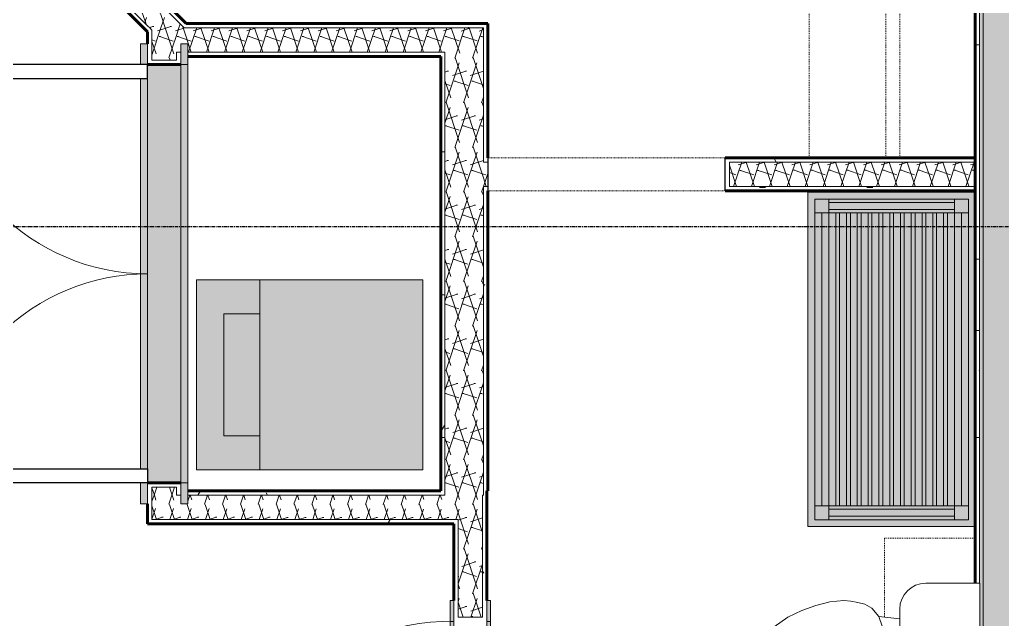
# Model space of a CAD drawing. Header units: inches. Extents: x -4110 to -1807, y 11006 to 12281.
# Drawn here: x -3480.1 to -3339.3, y 11790.9 to 11876.9 of the extents above; entities that cross this region are included whole.
import ezdxf

# ---------------------------------------------------------------- set-up
doc = ezdxf.new("R2010")
doc.units = ezdxf.units.IN
doc.header["$MEASUREMENT"] = 0
for name, pattern in [('Dash', [0.25, 0.125, -0.125]), ('Grid Line 1_2_', [0.875, 0.5, -0.125, 0.125, -0.125]), ('Overhead', [0.15625, 0.09375, -0.0625])]:
    doc.linetypes.add(name, pattern=pattern)
for name, color, linetype, lineweight in [('0-1', 7, 'Continuous', 5), ('0-2', 90, 'Continuous', 18), ('A-DETL-MEDM-1', 250, 'Continuous', 30), ('A-DETL-MEDM-2', 33, 'Overhead', 9), ('A-DOOR', 31, 'Continuous', 18), ('A-DOOR-1', 7, 'Continuous', 9), ('A-DOOR-2', 250, 'Continuous', 30), ('A-DOOR-5', 31, 'Overhead', 9), ('A-DOOR-FRAM-1', 31, 'Continuous', 18), ('A-DOOR-FRAM-2', 7, 'Continuous', 9), ('A-WALL', 113, 'Continuous', 18), ('A-WALL-1', 8, 'Continuous', 5), ('A-WALL-3', 50, 'Continuous', 60), ('A-WALL-4', 90, 'Continuous', 18), ('A-WALL-PATT-1', 7, 'Continuous', 9), ('A-WALL-PATT-2', 253, 'Continuous', 9), ('A-WALL-PATT-5', 111, 'Continuous', 9), ('I-WALL-4', 2, 'Continuous', 5), ('I-WALL-5', 2, 'Continuous', 60), ('P-SANR-FIXT-1', 55, 'Continuous', 9), ('P-SANR-FIXT-2', 7, 'Continuous', 9), ('Q-CASE-1', 130, 'Continuous', 9), ('Q-CASE-2', 127, 'Continuous', 9), ('Q-CASE-3', 7, 'Continuous', 9), ('Q-CASE-4', 7, 'Dash', 9), ('Q-CASE-HDLN-1', 7, 'Dash', 9), ('S-GRID-1', 1, 'Grid Line 1_2_', 30)]:
    doc.layers.add(name, color=color, linetype=linetype, lineweight=lineweight)
pattern_1 = [(0, (0, 0), (20.48, 5.12), [0.845, -14.515, 0.845, -14.515, -81.92]), (0, (0, 0), (20.48, 5.12), [-30.72, 0.845, -29.875, 0.845, -14.515, -35.84]), (0, (0, 0), (20.48, 5.12), [-76.8, 0.845, -9.395, 0.845, -24.755]), (120, (7.68, 2.56), (-14.67405, 15.1762003), [0.845, -14.515, 0.845, -14.515, -81.92]), (120, (7.68, 2.56), (-14.67405, 15.1762003), [-30.72, 0.845, -29.875, 0.845, -14.515, -35.84]), (120, (7.68, 2.56), (-14.67405, 15.1762003), [-76.8, 0.845, -9.395, 0.845, -24.755]), (240, (10.24, 12.8), (-5.80595, -20.2962003), [0.845, -14.515, 0.845, -14.515, -81.92]), (240, (10.24, 12.8), (-5.80595, -20.2962003), [-30.72, 0.845, -29.875, 0.845, -14.515, -35.84]), (240, (10.24, 12.8), (-5.80595, -20.2962003), [-76.8, 0.845, -9.395, 0.845, -24.755])]
pattern_2 = [(161.57, (0.32, 0.32), (-2.560496185, -0.000537386), [0, -18.214, 2.022, 0]), (18.43, (-0.32, 0.32), (-2.560496185, 0.000537386), [0, -18.214, 2.022, 0]), (108.43, (0.32, 0.32), (1.27922091, -6.400876726), [6.07, -14.166]), (71.57, (-0.32, 0.32), (1.27922091, 6.400876726), [6.07, -14.166])]

# ---------------------------------------------------------------- blocks, each defined once
blk = doc.blocks.new('SWING - DOUBLE - FLUSH - SWING - DOUBLE - 5-0 x 6-8 - DUMMY-3703244-ENLARGED RCP - 2ND FLOOR PLAN - EAST')
at = {"layer": 'A-DOOR'}
for points in [[(-33, 2.375), (-30, 2.375), (-30, 3.375), (-33, 3.375)], [(-28, 2.375), (28, 2.375), (28, 3.375), (-28, 3.375)], [(30, 2.375), (33, 2.375), (33, 3.375), (30, 3.375)], [(-33, -2.375), (-33, -3.375), (-30, -3.375), (-30, -2.375), (-31.83, -2.375)], [(-30, -3.375), (30, -3.375), (30, -2.375), (-30, -2.375)], [(30, -2.886), (30, -3.375), (33, -3.375), (33, -2.375), (30, -2.375), (30, -2.85)]]:
    blk.add_hatch(color=256, dxfattribs=at).paths.add_polyline_path(points, flags=0)
at = {"layer": 'A-DOOR-1'}
for p, q in [((-30, 3.375), (-33, 3.375)), ((-33, 2.375), (-33, 3.375)), ((-30, 2.375), (-30, 3.375)), ((28, 3.375), (-28, 3.375)), ((33, 3.375), (30, 3.375)), ((30, 2.375), (30, 3.375)), ((33, 2.375), (33, 3.375)), ((-30, 2.375), (-33, 2.375)), ((-28, 2.375), (28, 2.375)), ((33, 2.375), (30, 2.375)), ((-33, -2.375), (-33, -3.375)), ((-33, -2.375), (-30, -2.375)), ((-30, -2.375), (-30, -3.375)), ((30, -2.375), (-30, -2.375)), ((30, -2.375), (30, -3.375)), ((30, -2.375), (33, -2.375)), ((33, -2.375), (33, -3.375)), ((-33, -3.375), (-30, -3.375)), ((-30, -3.375), (30, -3.375)), ((30, -3.375), (33, -3.375))]:
    blk.add_line(p, q, dxfattribs=at)
for centre, start, end in [((-30, 2.375), 360, 90), ((30, 2.375), 90, 180)]:
    blk.add_arc(centre, 30, start, end, dxfattribs=at)
at = {"layer": 'A-DOOR-2'}
for p, q in [((-30, 2.375), (-30, 32.375)), ((-30, 32.375), (-28, 32.375)), ((-28, 32.375), (-28, 2.375)), ((30, 32.375), (28, 32.375)), ((28, 32.375), (28, 2.375)), ((30, 2.375), (30, 32.375)), ((-28, 2.375), (-30, 2.375)), ((28, 2.375), (30, 2.375))]:
    blk.add_line(p, q, dxfattribs=at)
blk = doc.blocks.new('Door-Opening - CLEAR OPENING - 34_ x 80_-3922092-ENLARGED RCP - 2ND FLOOR PLAN - EAST')
at = {"layer": 'A-DETL-MEDM-1'}
for p, q in [((-17.32, 2.38), (-17.32, -2.37)), ((16.68, -2.37), (16.68, 2.38))]:
    blk.add_line(p, q, dxfattribs=at)
at = {"layer": 'A-DETL-MEDM-2'}
blk.add_line((-17.32, -2.37), (16.68, -2.37), dxfattribs=at)
at = {"layer": 'A-DOOR-5'}
blk.add_line((16.68, 2.38), (-17.32, 2.38), dxfattribs=at)
blk = doc.blocks.new('Toilet-Domestic-3D - Toilet-Domestic-3D-1352612-ENLARGED RCP - 2ND FLOOR PLAN - EAST')
at = {"layer": 'P-SANR-FIXT-2'}
for p, q in [((-9.98, 19.48), (9.98, 19.48)), ((-9.98, 11.75), (-9.98, 19.48)), ((9.98, 19.48), (9.98, 11.75)), ((6.25, 8.02), (-6.25, 8.02)), ((-4.86, 8.02), (-5.21, 5)), ((4.86, 8.02), (5.21, 5)), ((-1, 6), (-3.84, 5.5)), ((1, 6), (-1, 6)), ((3.84, 5.5), (1, 6)), ((-5.21, 5), (-6.4, 4)), ((-3.84, 5.5), (-5.21, 5)), ((5.21, 5), (3.84, 5.5)), ((6.4, 4), (5.21, 5)), ((-6.97, 3), (-7.24, 2)), ((-6.4, 4), (-6.97, 3)), ((6.97, 3), (6.4, 4)), ((7.24, 2), (6.97, 3)), ((-7.24, 2), (-7.41, 1)), ((7.41, 1), (7.24, 2)), ((-7.41, 1), (-7.5, 0)), ((-7.5, 0), (-7.33, -1.99)), ((7.33, -1.99), (7.5, 0)), ((7.5, 0), (7.41, 1)), ((-7.33, -1.99), (-6.79, -4)), ((6.79, -4), (7.33, -1.99)), ((-6.79, -4), (-6.06, -6)), ((6.06, -6), (6.79, -4)), ((-6.06, -6), (-5.13, -8)), ((5.13, -8), (6.06, -6)), ((-5.13, -8), (-3.74, -10)), ((3.74, -10), (5.13, -8)), ((-3.74, -10), (-2.74, -11)), ((-2.74, -11), (-1.87, -11.5)), ((1.87, -11.5), (2.74, -11)), ((2.74, -11), (3.74, -10)), ((-1.87, -11.5), (-0.5, -12)), ((-0.5, -12), (0.5, -12)), ((0.5, -12), (1.87, -11.5))]:
    blk.add_line(p, q, dxfattribs=at)
for centre, start, end in [((-6.25, 11.75), 180, 270), ((6.25, 11.75), 270, 360)]:
    blk.add_arc(centre, 3.73, start, end, dxfattribs=at)
blk = doc.blocks.new('Bath Vanity - Bath Vanity 48_-3150017-ENLARGED RCP - 2ND FLOOR PLAN - EAST')
at = {"layer": 'Q-CASE-1'}
h = blk.add_hatch(color=256, dxfattribs=at)
h.paths.add_polyline_path([(-23.26, 24), (-23.26, 0), (24.74, 0), (24.74, 24), (-22.26, 24)], flags=0)
h.paths.add_polyline_path([(-22.26, 22), (-22.26, 23), (23.74, 23), (23.74, 1), (-22.26, 1), (-22.26, 21)], flags=0)
h.paths.add_polyline_path([(-20.26, 22), (-20.26, 21), (21.74, 21), (21.74, 22), (-19.06, 22)], flags=0)
h.paths.add_polyline_path([(-20.26, 10.73), (-20.26, 10.18), (21.74, 10.18), (21.74, 10.73), (-19.06, 10.73)], flags=0)
h.paths.add_polyline_path([(-20.26, 3), (-20.26, 2), (21.74, 2), (21.74, 3), (-8.72, 3)], flags=0)
h.paths.add_polyline_path([(-20.26, 12.27), (-20.26, 11.73), (21.74, 11.73), (21.74, 12.27), (-19.06, 12.27)], flags=0)
h.paths.add_polyline_path([(-20.26, 19.45), (21.74, 19.45), (21.74, 20), (-20.26, 20)], flags=0)
h.paths.add_polyline_path([(-20.26, 17.91), (21.74, 17.91), (21.74, 18.45), (-20.26, 18.45)], flags=0)
h.paths.add_polyline_path([(-20.26, 16.36), (21.74, 16.36), (21.74, 16.91), (-20.26, 16.91)], flags=0)
h.paths.add_polyline_path([(-20.26, 4.55), (-20.26, 4), (21.74, 4), (21.74, 4.55), (-7.83, 4.55)], flags=0)
h.paths.add_polyline_path([(-20.26, 6.09), (-20.26, 5.55), (21.74, 5.55), (21.74, 6.09), (-6.93, 6.09)], flags=0)
h.paths.add_polyline_path([(-20.26, 14.82), (21.74, 14.82), (21.74, 15.36), (-20.26, 15.36)], flags=0)
h.paths.add_polyline_path([(-20.26, 7.64), (-20.26, 7.09), (21.74, 7.09), (21.74, 7.64), (-6.03, 7.64)], flags=0)
h.paths.add_polyline_path([(-20.26, 9.18), (-20.26, 8.64), (21.74, 8.64), (21.74, 9.18), (-5.13, 9.18)], flags=0)
h.paths.add_polyline_path([(-20.26, 13.27), (21.74, 13.27), (21.74, 13.82), (-20.26, 13.82)], flags=0)
at = {"layer": 'Q-CASE-2'}
h = blk.add_hatch(color=256, dxfattribs=at)
h.paths.add_polyline_path([(-22.26, 22), (-22.26, 21), (-20.26, 21), (-20.26, 23), (-22.26, 23)], flags=0)
h.paths.add_polyline_path([(-22.26, 3), (-22.26, 1), (-20.26, 1), (-20.26, 3), (-21.76, 3)], flags=0)
h.paths.add_polyline_path([(21.74, 23), (21.74, 21), (23.74, 21), (23.74, 23)], flags=0)
h.paths.add_polyline_path([(21.74, 3), (21.74, 1), (23.74, 1), (23.74, 3), (22.24, 3)], flags=0)
for points in [[(-20.26, 22), (21.74, 22), (21.74, 23), (-20.26, 23)], [(-22.26, 21), (-22.26, 3), (-21.76, 3), (-21.76, 21)], [(-21.76, 11.73), (-21.76, 3), (-20.76, 3), (-20.76, 21), (-21.76, 21), (-21.76, 12.27)], [(-20.76, 11.73), (-20.76, 3), (-20.26, 3), (-20.26, 21), (-20.76, 21), (-20.76, 12.27)], [(-20.26, 21), (-20.26, 20), (21.74, 20), (21.74, 21), (-19.06, 21)], [(21.74, 11.73), (21.74, 3), (22.24, 3), (22.24, 21), (21.74, 21), (21.74, 12.27)], [(22.24, 11.73), (22.24, 3), (23.24, 3), (23.24, 21), (22.24, 21), (22.24, 12.27)], [(23.24, 4), (23.24, 3), (23.74, 3), (23.74, 21), (23.24, 21), (23.24, 4.55)], [(-20.26, 19.45), (-20.26, 18.45), (21.74, 18.45), (21.74, 19.45), (-19.06, 19.45)], [(-20.26, 17.91), (-20.26, 16.91), (21.74, 16.91), (21.74, 17.91), (-19.06, 17.91)], [(-20.26, 16.36), (-20.26, 15.36), (21.74, 15.36), (21.74, 16.36), (-19.06, 16.36)], [(-20.26, 14.82), (-20.26, 13.82), (21.74, 13.82), (21.74, 14.82), (-19.06, 14.82)], [(-20.26, 13.27), (-20.26, 12.27), (21.74, 12.27), (21.74, 13.27), (-19.06, 13.27)], [(-20.26, 11.73), (-20.26, 10.73), (21.74, 10.73), (21.74, 11.73), (-19.06, 11.73)], [(-20.26, 10.18), (-20.26, 9.18), (21.74, 9.18), (21.74, 10.18), (-4.55, 10.18)], [(-20.26, 8.64), (-20.26, 7.64), (21.74, 7.64), (21.74, 8.64), (-5.45, 8.64)], [(-20.26, 7.09), (-20.26, 6.09), (21.74, 6.09), (21.74, 7.09), (-6.35, 7.09)], [(-20.26, 5.55), (-20.26, 4.55), (21.74, 4.55), (21.74, 5.55), (-7.25, 5.55)], [(-20.26, 4), (-20.26, 3), (21.74, 3), (21.74, 4), (-19.26, 4)], [(-20.26, 2), (-20.26, 1), (21.74, 1), (21.74, 2), (-9.3, 2)]]:
    blk.add_hatch(color=256, dxfattribs=at).paths.add_polyline_path(points, flags=0)
at = {"layer": 'Q-CASE-3'}
for p, q in [((-23.26, 0), (-23.26, 24)), ((-23.26, 24), (24.74, 24)), ((24.74, 24), (24.74, 0)), ((-22.26, 21), (-22.26, 23)), ((-22.26, 23), (-20.26, 23)), ((-20.26, 23), (21.74, 23)), ((-20.26, 23), (-20.26, 21)), ((21.74, 21), (21.74, 23)), ((21.74, 23), (23.74, 23)), ((23.74, 23), (23.74, 21)), ((-20.26, 22), (21.74, 22)), ((-22.26, 21), (-22.26, 3)), ((-20.26, 21), (-22.26, 21)), ((-21.76, 21), (-21.76, 3)), ((-20.76, 21), (-20.76, 3)), ((21.74, 21), (-20.26, 21)), ((-20.26, 21), (-20.26, 3)), ((-20.26, 20), (21.74, 20)), ((21.74, 21), (21.74, 3)), ((23.74, 21), (21.74, 21)), ((22.24, 21), (22.24, 3)), ((23.24, 21), (23.24, 3)), ((23.74, 21), (23.74, 3)), ((21.74, 19.45), (-20.26, 19.45)), ((-20.26, 18.45), (21.74, 18.45)), ((21.74, 17.91), (-20.26, 17.91)), ((-20.26, 16.91), (21.74, 16.91)), ((21.74, 16.36), (-20.26, 16.36)), ((-20.26, 15.36), (21.74, 15.36)), ((21.74, 14.82), (-20.26, 14.82)), ((-20.26, 13.82), (21.74, 13.82)), ((21.74, 13.27), (-20.26, 13.27)), ((-20.26, 12.27), (21.74, 12.27)), ((21.74, 11.73), (-20.26, 11.73)), ((-20.26, 10.73), (21.74, 10.73)), ((21.74, 10.18), (-20.26, 10.18)), ((-20.26, 9.18), (21.74, 9.18)), ((21.74, 8.64), (-20.26, 8.64)), ((-20.26, 7.64), (21.74, 7.64)), ((21.74, 7.09), (-20.26, 7.09)), ((-20.26, 6.09), (21.74, 6.09)), ((21.74, 5.55), (-20.26, 5.55)), ((-20.26, 4.55), (21.74, 4.55)), ((-22.26, 1), (-22.26, 3)), ((-22.26, 3), (-20.26, 3)), ((21.74, 4), (-20.26, 4)), ((-20.26, 3), (21.74, 3)), ((-20.26, 3), (-20.26, 1)), ((21.74, 1), (21.74, 3)), ((21.74, 3), (23.74, 3)), ((23.74, 3), (23.74, 1)), ((-20.26, 2), (21.74, 2)), ((-20.26, 1), (-22.26, 1)), ((-20.26, 1), (21.74, 1)), ((23.74, 1), (21.74, 1))]:
    blk.add_line(p, q, dxfattribs=at)
blk = doc.blocks.new('300 Series Wall Hung Cabinet_326 - 30_-2909953-ENLARGED RCP - 2ND FLOOR PLAN - EAST')
at = {"layer": 'Q-CASE-4'}
for p, q in [((-15, 0.19), (-15, 13.19)), ((-15, 13.19), (-6.56, 13.19)), ((3.66, 13.19), (15, 13.19)), ((15, 13.19), (15, 0.19))]:
    blk.add_line(p, q, dxfattribs=at)
blk = doc.blocks.new('Stacked Washer and Dryer - 26_x25_ - Private-3627842-ENLARGED RCP - 2ND FLOOR PLAN - EAST')
at = {"layer": 'P-SANR-FIXT-1'}
blk.add_hatch(color=256, dxfattribs=at).paths.add_polyline_path([(0, 13.62), (0, -13.63), (32.44, -13.63), (32.44, 13.62), (1.37, 13.62)], flags=0)
at = {"layer": 'P-SANR-FIXT-2'}
for p, q in [((32.44, 13.62), (0, 13.62)), ((0, -13.63), (0, 13.62)), ((23.34, -13.63), (23.34, 13.62)), ((32.44, 13.62), (32.44, -13.63)), ((28.53, 8.75), (23.34, 8.75)), ((28.53, -8.75), (28.53, 8.75)), ((23.34, -8.75), (28.53, -8.75)), ((0, -13.63), (32.44, -13.63))]:
    blk.add_line(p, q, dxfattribs=at)
blk = doc.blocks.new('SWING - SINGLE - FLUSH - SWING - FLUSH - 2-10 x 6-8 - PRIVACY-3983846-ENLARGED RCP - 2ND FLOOR PLAN - EAST')
at = {"layer": 'A-DOOR-FRAM-1'}
for points in [[(-17.63, 2.38), (-17, 2.38), (-17, 2.88), (-20, 2.88), (-20, 2.38)], [(-17, 2.38), (17, 2.38), (17, 2.88), (-17, 2.88)], [(20, 2.38), (20, 2.88), (17, 2.88), (17, 2.38), (17.62, 2.38)], [(-17.63, -2.87), (-17, -2.87), (-17, -2.37), (-20, -2.37), (-20, -2.87)], [(-17, -2.87), (17, -2.87), (17, -2.37), (-17, -2.37)], [(17, -2.87), (20, -2.87), (20, -2.37), (17, -2.37)]]:
    blk.add_hatch(color=256, dxfattribs=at).paths.add_polyline_path(points, flags=0)
at = {"layer": 'A-DOOR-1'}
blk.add_arc((17, -2.37), 34.07, 180, 266.6343, dxfattribs=at)
at = {"layer": 'A-DOOR-2'}
for p, q in [((15, -2.37), (15, -36.38)), ((17, -2.37), (15, -2.37)), ((17, -2.37), (17, -36.38)), ((17, -36.38), (15, -36.38))]:
    blk.add_line(p, q, dxfattribs=at)
at = {"layer": 'A-DOOR-FRAM-2'}
for p, q in [((-17, 2.88), (-20, 2.88)), ((-20, 2.88), (-20, 2.38)), ((17, 2.88), (-17, 2.88)), ((-17, 2.88), (-17, 2.38)), ((20, 2.88), (17, 2.88)), ((17, 2.88), (17, 2.38)), ((20, 2.88), (20, 2.38)), ((-20, 2.38), (-17, 2.38)), ((-17, 2.38), (17, 2.38)), ((17, 2.38), (20, 2.38)), ((-17, -2.37), (-20, -2.37)), ((-20, -2.87), (-20, -2.37)), ((17, -2.37), (-17, -2.37)), ((-17, -2.87), (-17, -2.37)), ((20, -2.37), (17, -2.37)), ((17, -2.87), (17, -2.37)), ((20, -2.87), (20, -2.37)), ((-20, -2.87), (-17, -2.87)), ((-17, -2.87), (17, -2.87)), ((17, -2.87), (20, -2.87))]:
    blk.add_line(p, q, dxfattribs=at)
blk = doc.blocks.new('OD_CW_Closet - OD_CW_Closet-3801314-ENLARGED RCP - 2ND FLOOR PLAN - EAST')
at = {"layer": 'Q-CASE-HDLN-1'}
for p, q in [((0.74, 0), (80.99, 0)), ((0.74, -11), (80.99, -11)), ((0.74, -13), (80.99, -13))]:
    blk.add_line(p, q, dxfattribs=at)
blk = doc.blocks.new('CTR - 1st Phase - Unit Layouts_rvt-1-ENLARGED RCP - 2ND FLOOR PLAN - EAST')
at = {"layer": 'A-WALL-1'}
blk.add_hatch(color=256, dxfattribs=at).paths.add_polyline_path([(-3461.78, 11810.46), (-3457.03, 11810.46), (-3457.03, 11870.46), (-3461.78, 11870.46), (-3461.78, 11811.31)], flags=0)
at = {"layer": 'A-WALL-PATT-1'}
h = blk.add_hatch(dxfattribs=at)
h.set_pattern_fill('FP_1', color=256, style=0, pattern_type=2)
h.set_pattern_definition(pattern_1)
h.paths.add_polyline_path([(-3461.78, 11875.17), (-3461.78, 11876.05), (-3494.05, 11908.32), (-3492.82, 11909.56), (-3493.26, 11910), (-3494.94, 11908.32), (-3470.69, 11884.07)], flags=0)
h.paths.add_polyline_path([(-3518.98, 11932.37), (-3517.3, 11934.05), (-3517.74, 11934.49), (-3518.98, 11933.25), (-3541.46, 11955.73), (-3541.46, 11954.85), (-3519.33, 11932.72)], flags=0)
h = blk.add_hatch(dxfattribs=at)
h.set_pattern_fill('FP_1', color=256, style=0, pattern_type=2)
h.set_pattern_definition(pattern_1)
h.paths.add_polyline_path([(-3420.88, 11875.74), (-3413.66, 11875.74), (-3413.68, 11876.36), (-3457.14, 11876.36), (-3456.52, 11875.74), (-3444.38, 11875.74)], flags=0)
h = blk.add_hatch(dxfattribs=at)
h.set_pattern_fill('FP_1', color=256, style=0, pattern_type=2)
h.set_pattern_definition(pattern_1)
h.paths.add_polyline_path([(-3413.03, 11809.31), (-3413.03, 11852.99), (-3413.66, 11852.99), (-3413.66, 11809.31), (-3413.16, 11809.31)], flags=0)
h.paths.add_polyline_path([(-3413.03, 11856.49), (-3413.03, 11876.36), (-3413.66, 11876.36), (-3413.66, 11856.49)], flags=0)
h = blk.add_hatch(dxfattribs=at)
h.set_pattern_fill('FP_1', color=256, style=0, pattern_type=2)
h.set_pattern_definition(pattern_1)
h.paths.add_polyline_path([(-3419.16, 11809.31), (-3419.16, 11872.24), (-3419.78, 11872.24), (-3419.78, 11809.31)], flags=0)
h = blk.add_hatch(dxfattribs=at)
h.set_pattern_fill('FP_1', color=256, style=0, pattern_type=2)
h.set_pattern_definition(pattern_1)
h.paths.add_polyline_path([(-3378.41, 11854.74), (-3378.41, 11856.49), (-3343.16, 11856.49), (-3343.16, 11857.11), (-3379.03, 11857.11), (-3379.03, 11854.74)], flags=0)
h = blk.add_hatch(dxfattribs=at)
h.set_pattern_fill('FP_1', color=256, style=0, pattern_type=2)
h.set_pattern_definition(pattern_1)
h.paths.add_polyline_path([(-3343.16, 11852.36), (-3343.16, 11852.99), (-3378.41, 11852.99), (-3378.41, 11854.74), (-3379.03, 11854.74), (-3379.03, 11852.36), (-3353.53, 11852.36)], flags=0)
h = blk.add_hatch(dxfattribs=at)
h.set_pattern_fill('FP_1', color=256, style=0, pattern_type=2)
h.set_pattern_definition(pattern_1)
h.paths.add_polyline_path([(-3419.16, 11808.69), (-3419.16, 11809.31), (-3456.03, 11809.3), (-3456.03, 11808.69), (-3419.78, 11808.69)], flags=0)
h.paths.add_polyline_path([(-3457.66, 11808.69), (-3457.03, 11808.69), (-3457.03, 11809.31), (-3457.66, 11809.31)], flags=0)
h = blk.add_hatch(dxfattribs=at)
h.set_pattern_fill('FP_1', color=256, style=0, pattern_type=2)
h.set_pattern_definition(pattern_1)
h.paths.add_polyline_path([(-3413.78, 11752.94), (-3413.16, 11753.56), (-3413.16, 11756.56), (-3415.53, 11756.56), (-3415.53, 11755.94), (-3413.78, 11755.94), (-3413.78, 11753.56)], flags=0)
h.paths.add_polyline_path([(-3413.78, 11790.56), (-3413.16, 11790.56), (-3413.16, 11809.31), (-3413.66, 11809.31), (-3413.66, 11808.69), (-3413.78, 11808.69), (-3413.78, 11791.19), (-3415.53, 11791.19), (-3415.53, 11790.56), (-3413.79, 11790.56)], flags=0)
h = blk.add_hatch(dxfattribs=at)
h.set_pattern_fill('FP_1', color=256, style=0, pattern_type=2)
h.set_pattern_definition(pattern_1)
h.paths.add_polyline_path([(-3419.16, 11804.56), (-3417.91, 11804.56), (-3417.91, 11805.19), (-3461.78, 11805.19), (-3461.78, 11804.56), (-3420.88, 11804.56)], flags=0)
at = {"layer": 'A-WALL-PATT-2'}
h = blk.add_hatch(dxfattribs=at)
h.set_pattern_fill('FP_2', color=256, style=0, pattern_type=2)
h.set_pattern_definition(pattern_2)
h.paths.add_polyline_path([(-3461.16, 11875.43), (-3461.16, 11875.74), (-3456.52, 11875.74), (-3491.58, 11910.8), (-3494.05, 11908.32), (-3461.43, 11875.7)], flags=0)
h.paths.add_polyline_path([(-3518.98, 11933.25), (-3516.5, 11935.72), (-3537.96, 11957.18), (-3537.96, 11952.23), (-3519.33, 11933.6)], flags=0)
h = blk.add_hatch(dxfattribs=at)
h.set_pattern_fill('FP_2', color=256, style=0, pattern_type=2)
h.set_pattern_definition(pattern_2)
h.paths.add_polyline_path([(-3457.66, 11808.69), (-3457.66, 11809.84), (-3461.16, 11809.84), (-3461.16, 11808.69)], flags=0)
h.paths.add_polyline_path([(-3461.16, 11871.09), (-3457.66, 11871.09), (-3457.66, 11875.74), (-3461.16, 11875.74), (-3461.16, 11871.61)], flags=0)
h = blk.add_hatch(dxfattribs=at)
h.set_pattern_fill('FP_2', color=256, style=0, pattern_type=2)
h.set_pattern_definition(pattern_2)
h.paths.add_polyline_path([(-3419.78, 11872.24), (-3419.16, 11872.24), (-3419.16, 11875.74), (-3457.66, 11875.74), (-3457.66, 11872.24), (-3457.03, 11872.24), (-3457.03, 11873.46), (-3456.03, 11873.46), (-3456.03, 11872.24), (-3420.88, 11872.24)], flags=0)
h = blk.add_hatch(dxfattribs=at)
h.set_pattern_fill('FP_2', color=256, style=0, pattern_type=2)
h.set_pattern_definition(pattern_2)
h.paths.add_polyline_path([(-3417.91, 11808.69), (-3413.66, 11808.69), (-3413.66, 11875.74), (-3419.16, 11875.74), (-3419.16, 11808.69)], flags=0)
h = blk.add_hatch(dxfattribs=at)
h.set_pattern_fill('FP_2', color=256, style=0, pattern_type=2)
h.set_pattern_definition(pattern_2)
h.paths.add_polyline_path([(-3378.41, 11852.99), (-3343.16, 11852.99), (-3343.16, 11856.49), (-3378.41, 11856.49), (-3378.41, 11854.74)], flags=0)
h.paths.add_polyline_path([(-3413.03, 11852.99), (-3413.03, 11856.49), (-3413.66, 11856.49), (-3413.66, 11852.99), (-3413.16, 11852.99)], flags=0)
h = blk.add_hatch(dxfattribs=at)
h.set_pattern_fill('FP_2', color=256, style=0, pattern_type=2)
h.set_pattern_definition(pattern_2)
h.paths.add_polyline_path([(-3417.91, 11805.19), (-3417.28, 11805.19), (-3417.28, 11808.69), (-3456.03, 11808.69), (-3456.03, 11807.46), (-3457.03, 11807.46), (-3457.03, 11808.69), (-3461.16, 11808.69), (-3461.16, 11805.19), (-3419.16, 11805.19)], flags=0)
h = blk.add_hatch(dxfattribs=at)
h.set_pattern_fill('FP_2', color=256, style=0, pattern_type=2)
h.set_pattern_definition(pattern_2)
h.paths.add_polyline_path([(-3413.78, 11752.94), (-3413.78, 11755.94), (-3417.28, 11755.94), (-3417.28, 11752.94), (-3415.53, 11752.94)], flags=0)
h.paths.add_polyline_path([(-3415.53, 11791.19), (-3413.78, 11791.19), (-3413.78, 11808.69), (-3417.28, 11808.69), (-3417.28, 11791.19)], flags=0)
at = {"layer": 'A-WALL-3'}
for p, q in [((-3461.78, 11875.17), (-3492.82, 11906.2)), ((-3481.06, 11901.16), (-3456.26, 11876.36)), ((-3456.26, 11876.36), (-3419.78, 11876.36)), ((-3419.78, 11876.36), (-3413.66, 11876.36)), ((-3413.66, 11876.36), (-3413.03, 11876.36)), ((-3413.03, 11876.36), (-3413.03, 11857.11)), ((-3461.78, 11873.46), (-3461.78, 11875.17)), ((-3419.78, 11871.61), (-3456.03, 11871.61)), ((-3419.78, 11809.31), (-3419.78, 11871.61)), ((-3457.03, 11870.46), (-3461.78, 11870.46)), ((-3379.03, 11857.11), (-3343.16, 11857.11)), ((-3343.16, 11857.11), (-3343.16, 11852.36)), ((-3413.03, 11852.36), (-3413.03, 11809.31)), ((-3343.16, 11852.36), (-3379.03, 11852.36)), ((-3461.78, 11810.46), (-3457.03, 11810.46)), ((-3456.03, 11809.31), (-3419.78, 11809.31)), ((-3413.16, 11809.31), (-3413.16, 11793.56)), ((-3413.03, 11809.31), (-3413.16, 11809.31)), ((-3461.78, 11805.19), (-3461.78, 11807.46)), ((-3461.78, 11804.56), (-3461.78, 11805.19)), ((-3417.91, 11804.56), (-3461.78, 11804.56)), ((-3417.91, 11793.56), (-3417.91, 11804.56))]:
    blk.add_line(p, q, dxfattribs=at)
at = {"layer": 'A-WALL-4'}
for p, q in [((-3461.78, 11876.05), (-3494.05, 11908.32)), ((-3482.3, 11901.52), (-3457.14, 11876.36)), ((-3457.14, 11876.36), (-3456.52, 11875.74)), ((-3461.47, 11875.74), (-3461.78, 11876.05)), ((-3461.16, 11875.43), (-3461.47, 11875.74)), ((-3461.16, 11871.09), (-3461.16, 11875.43)), ((-3419.78, 11875.74), (-3456.52, 11875.74)), ((-3419.16, 11875.74), (-3419.78, 11875.74)), ((-3413.66, 11875.74), (-3419.16, 11875.74)), ((-3413.66, 11856.49), (-3413.66, 11875.74)), ((-3457.66, 11872.24), (-3457.66, 11871.09)), ((-3457.03, 11872.24), (-3457.66, 11872.24)), ((-3419.78, 11872.24), (-3456.03, 11872.24)), ((-3419.16, 11872.24), (-3419.78, 11872.24)), ((-3419.16, 11809.31), (-3419.16, 11872.24)), ((-3459.41, 11871.09), (-3461.16, 11871.09)), ((-3457.66, 11871.09), (-3459.41, 11871.09)), ((-3457.03, 11810.46), (-3457.03, 11870.46)), ((-3461.78, 11868.46), (-3461.78, 11812.46)), ((-3413.03, 11856.49), (-3413.66, 11856.49)), ((-3413.03, 11856.49), (-3413.66, 11856.49)), ((-3378.41, 11854.74), (-3378.41, 11856.49)), ((-3378.41, 11856.49), (-3343.16, 11856.49)), ((-3378.41, 11852.99), (-3378.41, 11854.74)), ((-3413.03, 11852.99), (-3413.66, 11852.99)), ((-3413.66, 11809.31), (-3413.66, 11852.99)), ((-3413.66, 11852.99), (-3413.03, 11852.99)), ((-3343.16, 11852.99), (-3378.41, 11852.99)), ((-3461.16, 11809.31), (-3461.16, 11809.84)), ((-3461.16, 11809.84), (-3459.41, 11809.84)), ((-3461.16, 11809.31), (-3461.16, 11808.69)), ((-3461.16, 11808.69), (-3461.16, 11805.19)), ((-3459.41, 11809.84), (-3457.66, 11809.84)), ((-3457.66, 11809.84), (-3457.66, 11809.31)), ((-3457.66, 11809.31), (-3457.66, 11808.69)), ((-3457.03, 11808.69), (-3457.66, 11808.69)), ((-3419.16, 11808.69), (-3456.03, 11808.69)), ((-3419.16, 11808.69), (-3419.16, 11809.31)), ((-3413.78, 11808.69), (-3413.78, 11791.19)), ((-3413.66, 11808.69), (-3413.78, 11808.69)), ((-3413.66, 11809.31), (-3413.66, 11808.69)), ((-3417.91, 11805.19), (-3461.16, 11805.19)), ((-3417.28, 11805.19), (-3417.91, 11805.19)), ((-3417.28, 11791.19), (-3417.28, 11805.19)), ((-3415.53, 11791.19), (-3417.28, 11791.19)), ((-3413.78, 11791.19), (-3415.53, 11791.19))]:
    blk.add_line(p, q, dxfattribs=at)
at = {"layer": '0-2'}
for name, p, rotation in [('OD_CW_Closet - OD_CW_Closet-3801314-ENLARGED RCP - 2ND FLOOR PLAN - EAST', (-3366.97, 11856.38), 90.00000000000031), ('SWING - DOUBLE - FLUSH - SWING - DOUBLE - 5-0 x 6-8 - DUMMY-3703244-ENLARGED RCP - 2ND FLOOR PLAN - EAST', (-3459.41, 11840.46), 89.99999999999805), ('Door-Opening - CLEAR OPENING - 34_ x 80_-3922092-ENLARGED RCP - 2ND FLOOR PLAN - EAST', (-3396.35, 11854.74), 180), ('Bath Vanity - Bath Vanity 48_-3150017-ENLARGED RCP - 2ND FLOOR PLAN - EAST', (-3343.16, 11827.44), 90.00000000032026), ('Stacked Washer and Dryer - 26_x25_ - Private-3627842-ENLARGED RCP - 2ND FLOOR PLAN - EAST', (-3422.34, 11825.94), 180), ('300 Series Wall Hung Cabinet_326 - 30_-2909953-ENLARGED RCP - 2ND FLOOR PLAN - EAST', (-3342.97, 11787.53), 90.00000000000017), ('Toilet-Domestic-3D - Toilet-Domestic-3D-1352612-ENLARGED RCP - 2ND FLOOR PLAN - EAST', (-3362.01, 11786.08), 270.0000000004126), ('SWING - SINGLE - FLUSH - SWING - FLUSH - 2-10 x 6-8 - PRIVACY-3983846-ENLARGED RCP - 2ND FLOOR PLAN - EAST', (-3415.53, 11773.56), 269.9999999999988)]:
    blk.add_blockref(name, p, dxfattribs=dict(at, rotation=rotation))
blk = doc.blocks.new('CTR - 1st Phase - Structure_rvt-1-ENLARGED RCP - 2ND FLOOR PLAN - EAST')
at = {"layer": 'S-GRID-1'}
blk.add_line((-1807.14, 11847.19), (-4076.95, 11847.19), dxfattribs=at)

msp = doc.modelspace()

# ---------------------------------------------------------------- hatches: boundary and pattern name
at = {"layer": 'A-WALL-PATT-5'}
h = msp.add_hatch(dxfattribs=at)
h.set_pattern_fill('FP_1', color=256, style=0, pattern_type=2)
h.set_pattern_definition(pattern_1)
h.paths.add_polyline_path([(-3343.16, 11724.74), (-3342.54, 11724.74), (-3342.54, 11776.11), (-3343.16, 11776.11), (-3343.16, 11725.36)], flags=0)
h.paths.add_polyline_path([(-3342.54, 11796.06), (-3342.54, 12110.34), (-3343.16, 12110.34), (-3343.16, 11796.06), (-3342.65, 11796.06)], flags=0)
h = msp.add_hatch(dxfattribs=at)
h.set_pattern_fill('FP_2', color=256, style=0, pattern_type=2)
h.set_pattern_definition(pattern_2)
h.paths.add_polyline_path([(-3342.04, 11724.74), (-3336.54, 11724.74), (-3336.54, 12110.34), (-3342.04, 12110.34), (-3342.04, 11724.74)], flags=0)
at = {"layer": 'I-WALL-4'}
msp.add_hatch(color=256, dxfattribs=at).paths.add_polyline_path([(-3342.04, 11724.74), (-3342.04, 11724.75), (-3342.04, 12110.34), (-3342.54, 12110.34), (-3342.54, 11724.74), (-3342.07, 11724.74)], flags=0)

# ---------------------------------------------------------------- linework, layer by layer
at = {"layer": 'A-WALL'}
for p, q in [((-3342.54, 12110.34), (-3342.54, 11796.06)), ((-3342.04, 12110.34), (-3342.04, 11724.74))]:
    msp.add_line(p, q, dxfattribs=at)
at = {"layer": 'I-WALL-5'}
msp.add_line((-3343.16, 11796.06), (-3343.16, 12110.34), dxfattribs=at)

# ---------------------------------------------------------------- block references
at = {"layer": '0-1'}
for name in ['CTR - 1st Phase - Structure_rvt-1-ENLARGED RCP - 2ND FLOOR PLAN - EAST', 'CTR - 1st Phase - Unit Layouts_rvt-1-ENLARGED RCP - 2ND FLOOR PLAN - EAST']:
    msp.add_blockref(name, (0, 0), dxfattribs=at)

doc.saveas('drawing.dxf')
